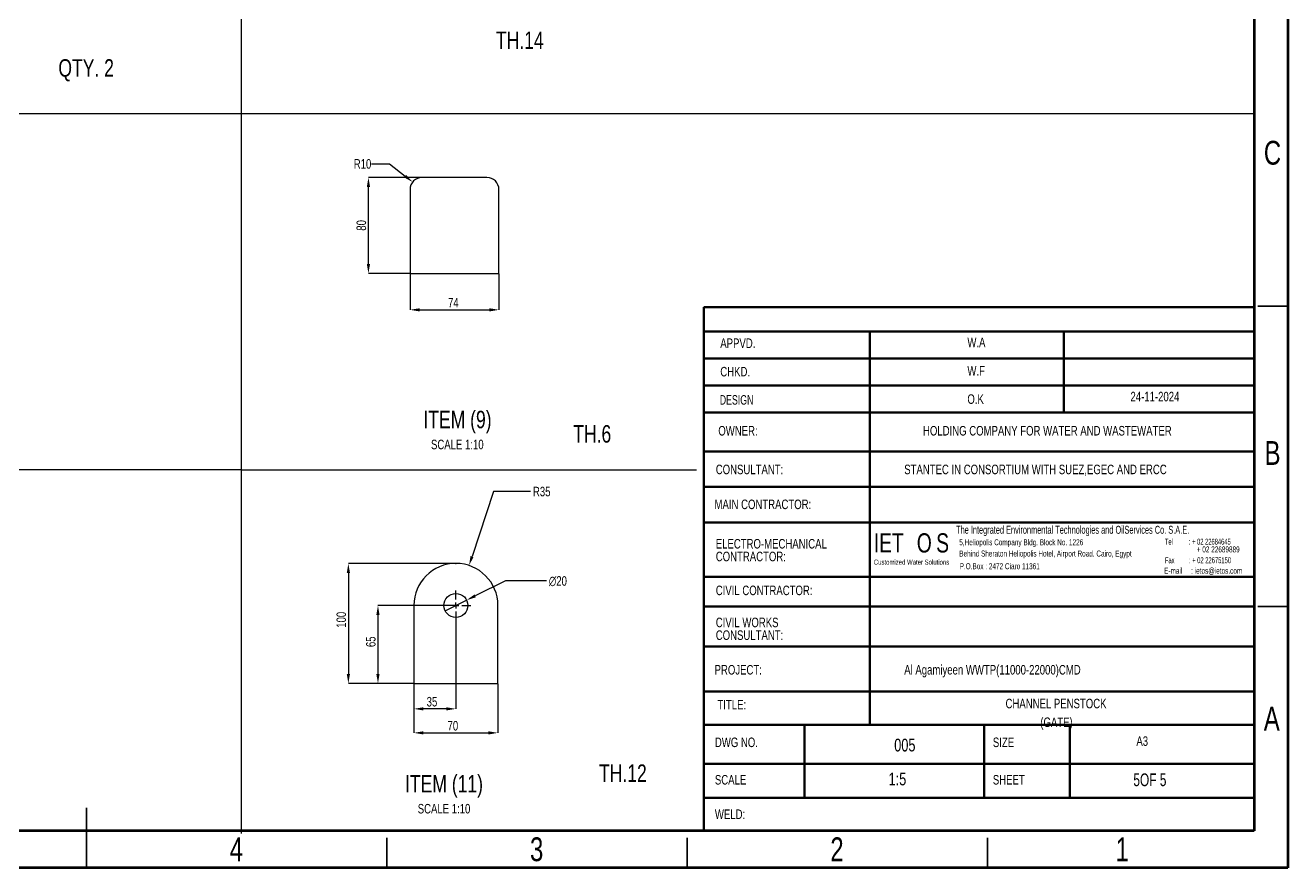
# Model space of a CAD drawing. Header units: millimetres. Extents: x 15 to 1268, y -316 to 292.
# Drawn here: x 633.7 to 843.9, y -316.1 to -175.8 of the extents above; entities that cross this region are included whole.
import ezdxf

# ---------------------------------------------------------------- set-up
doc = ezdxf.new("R2010")
doc.units = ezdxf.units.MM
doc.header["$PDSIZE"] = -1
doc.layers.add('FORMAT', color=7, linetype='Continuous')
doc.styles.add('SLDTEXTSTYLE0', font='TXT', dxfattribs={"width": 0.75})
doc.styles.add('SLDTEXTSTYLE1', font='TXT', dxfattribs={"width": 0.7})
doc.styles.add('SLDTEXTSTYLE2', font='TXT', dxfattribs={"width": 0.687299})
doc.styles.add('SLDTEXTSTYLE3', font='TXT', dxfattribs={"width": 0.638186})
doc.styles.add('SLDTEXTSTYLE4', font='TXT', dxfattribs={"width": 0.574028})
doc.styles.add('SLDTEXTSTYLE5', font='TXT', dxfattribs={"width": 0.57677})
doc.dimstyles.new('SLDDIMSTYLE11', dxfattribs={"dimtxt": 1.5875, "dimasz": 1.5875, "dimexe": 0, "dimexo": 0.0625, "dimgap": 0.396875, "dimtad": 0, "dimtih": 1, "dimtoh": 1, "dimdec": 0, "dimlfac": 5, "dimrnd": 1e-09, "dimzin": 12, "dimdsep": 46, "dimtxsty": 'SLDTEXTSTYLE0', "dimsah": 1, "dimcen": 0, "dimadec": 0, "dimazin": 3, "dimtfac": 1, "dimtdec": 0, "dimtofl": 0, "dimtmove": 0, "dimatfit": 3, "dimfxl": 1, "dimfrac": 2, "dimtolj": 1, "dimtzin": 12, "dimarcsym": 0})
doc.dimstyles.new('SLDDIMSTYLE6', dxfattribs={"dimtxt": 1.5875, "dimasz": 1.5875, "dimexe": 0, "dimexo": 0.0625, "dimgap": 0.396875, "dimtad": 1, "dimdec": 0, "dimlfac": 5, "dimrnd": 1e-09, "dimzin": 12, "dimdsep": 46, "dimtxsty": 'SLDTEXTSTYLE0', "dimsah": 1, "dimcen": 0.09, "dimadec": 0, "dimazin": 3, "dimtfac": 1, "dimtdec": 0, "dimtofl": 0, "dimtmove": 0, "dimatfit": 3, "dimfxl": 1, "dimfrac": 2, "dimtolj": 1, "dimtzin": 12, "dimarcsym": 0})
doc.dimstyles.new('SLDDIMSTYLE7', dxfattribs={"dimtxt": 1.5875, "dimasz": 1.5875, "dimexe": 0, "dimexo": 0.0625, "dimgap": 0.396875, "dimtad": 1, "dimdec": 0, "dimlfac": 5, "dimrnd": 1e-09, "dimzin": 12, "dimdsep": 46, "dimtxsty": 'SLDTEXTSTYLE0', "dimsah": 1, "dimcen": 0.09, "dimadec": 0, "dimazin": 3, "dimtfac": 1, "dimtdec": 0, "dimtmove": 0, "dimatfit": 0, "dimfxl": 1, "dimfrac": 2, "dimtolj": 1, "dimtzin": 12, "dimarcsym": 0})
doc.dimstyles.new('SLDDIMSTYLE8', dxfattribs={"dimtxt": 1.5875, "dimasz": 1.5875, "dimexe": 0, "dimexo": 0.0625, "dimgap": 0.396875, "dimtad": 0, "dimtih": 1, "dimtoh": 1, "dimdec": 0, "dimlfac": 5, "dimrnd": 1e-09, "dimzin": 12, "dimdsep": 46, "dimtxsty": 'SLDTEXTSTYLE0', "dimblk1": 'NONE', "dimsah": 1, "dimcen": 0, "dimadec": 0, "dimazin": 3, "dimtfac": 1, "dimtdec": 0, "dimtmove": 0, "dimatfit": 3, "dimldrblk": 'NONE', "dimfxl": 1, "dimfrac": 2, "dimtolj": 1, "dimtzin": 12, "dimarcsym": 0})

# ---------------------------------------------------------------- blocks, each defined once
blk = doc.blocks.new('SW_NOTE_0_99')
at = {"layer": 'FORMAT', "color": 0, "attachment_point": 2, "style": 'SLDTEXTSTYLE0'}
for s, insert, char_height in [('CHANNEL PENSTOCK', (10.37, 2.05), 1.5875), ('(GATE)', (10.45, -1.07), 1.587)]:
    blk.add_mtext(s, dxfattribs=dict(at, insert=insert, char_height=char_height))
blk = doc.blocks.new('SW_NOTE_0_100')
at = {"layer": 'FORMAT', "color": 0, "attachment_point": 2, "style": 'SLDTEXTSTYLE0'}
for s, insert, char_height in [('ITEM (11)', (8.05, 3.75), 2.91), ('SCALE 1:10', (8.05, -1.07), 1.587)]:
    blk.add_mtext(s, dxfattribs=dict(at, insert=insert, char_height=char_height))
blk = doc.blocks.new('SW_NOTE_0_101')
at = {"color": 0, "linetype": 'Continuous', "lineweight": 0, "char_height": 1.5875, "attachment_point": 1, "style": 'SLDTEXTSTYLE0'}
for s, insert in [('CIVIL WORKS', (0, 2.05)), ('CONSULTANT:', (0, -0.07))]:
    blk.add_mtext(s, dxfattribs=dict(at, insert=insert))
blk = doc.blocks.new('SW_NOTE_0_102')
at = {"color": 0, "linetype": 'Continuous', "lineweight": 0, "char_height": 1.5875, "attachment_point": 1, "style": 'SLDTEXTSTYLE0'}
for s, insert in [('ELECTRO-MECHANICAL', (0, 2.05)), ('CONTRACTOR:', (0, -0.07))]:
    blk.add_mtext(s, dxfattribs=dict(at, insert=insert))
blk = doc.blocks.new('SW_NOTE_0_103')
at = {"layer": 'FORMAT', "color": 0, "char_height": 1, "attachment_point": 1}
for s, insert, style in [('Tel          : + 02 22684645', (0, 1.29), 'SLDTEXTSTYLE4'), ('+ 02 22689889', (5.31, 0), 'SLDTEXTSTYLE3')]:
    blk.add_mtext(s, dxfattribs=dict(at, insert=insert, style=style))
blk = doc.blocks.new('SW_NOTE_0_104')
at = {"layer": 'FORMAT', "color": 0, "char_height": 3.2, "attachment_point": 1, "style": 'SLDTEXTSTYLE0'}
for s, insert in [('IET', (0, 4.13)), ('O', (7.16, 4.13)), ('S', (10.39, 4.13))]:
    blk.add_mtext(s, dxfattribs=dict(at, insert=insert))
blk = doc.blocks.new('*D986')
at = {"layer": 'Defpoints', "color": 0}
for p in [(697.81, -217.18), (712.61, -217.18), (712.61, -223.23)]:
    blk.add_point(p, dxfattribs=at)
at = {"layer": 'FORMAT', "color": 0, "lineweight": -2}
for p, q in [((697.81, -217.24), (697.81, -223.23)), ((712.61, -217.24), (712.61, -223.23)), ((699.4, -223.23), (711.02, -223.23))]:
    blk.add_line(p, q, dxfattribs=at)
at = {"layer": 'FORMAT', "color": 0}
for points in [[(699.4, -222.97), (699.4, -223.5), (697.81, -223.23)], [(711.02, -222.97), (711.02, -223.5), (712.61, -223.23)]]:
    blk.add_solid(points, dxfattribs=at)
at = {"layer": 'FORMAT', "color": 0, "insert": (705.02, -221.25), "char_height": 1.587, "attachment_point": 2, "style": 'SLDTEXTSTYLE0'}
blk.add_mtext('\\A1;74', dxfattribs=at)
blk = doc.blocks.new('*D987')
at = {"layer": 'Defpoints', "color": 0}
for p in [(690.88, -201.18), (699.81, -201.18), (697.81, -217.18)]:
    blk.add_point(p, dxfattribs=at)
at = {"layer": 'FORMAT', "color": 0, "lineweight": -2}
for p, q in [((699.75, -201.18), (690.88, -201.18)), ((690.88, -215.59), (690.88, -202.77)), ((697.75, -217.18), (690.88, -217.18))]:
    blk.add_line(p, q, dxfattribs=at)
at = {"layer": 'FORMAT', "color": 0}
for points in [[(690.62, -202.77), (691.15, -202.77), (690.88, -201.18)], [(690.62, -215.59), (691.15, -215.59), (690.88, -217.18)]]:
    blk.add_solid(points, dxfattribs=at)
at = {"layer": 'FORMAT', "color": 0, "insert": (688.9, -209.17), "char_height": 1.587, "attachment_point": 2, "rotation": 90, "style": 'SLDTEXTSTYLE0'}
blk.add_mtext('\\A1;80', dxfattribs=at)
blk = doc.blocks.new('*D988')
at = {"layer": 'Defpoints', "color": 0}
for p in [(698.24, -201.95), (699.81, -203.18)]:
    blk.add_point(p, dxfattribs=at)
at = {"layer": 'FORMAT', "color": 0, "lineweight": -2}
for p, q in [((691.41, -198.92), (694.38, -198.92)), ((694.38, -198.92), (696.99, -200.97))]:
    blk.add_line(p, q, dxfattribs=at)
at = {"layer": 'FORMAT', "color": 0}
blk.add_solid([(697.15, -200.76), (696.82, -201.17), (698.24, -201.95)], dxfattribs=at)
at = {"layer": 'FORMAT', "color": 0, "insert": (688.44, -198.13), "char_height": 1.587, "attachment_point": 1, "style": 'SLDTEXTSTYLE0'}
blk.add_mtext('\\A1;R10', dxfattribs=at)
blk = doc.blocks.new('SW_NOTE_0_115')
at = {"layer": 'FORMAT', "color": 0, "attachment_point": 2, "style": 'SLDTEXTSTYLE0'}
for s, insert, char_height in [('ITEM (9)', (7, 3.75), 2.91), ('SCALE 1:10', (6.97, -1.07), 1.587)]:
    blk.add_mtext(s, dxfattribs=dict(at, insert=insert, char_height=char_height))
blk = doc.blocks.new('*D971')
at = {"layer": 'Defpoints', "color": 0}
for p in [(705.44, -265.46), (687.54, -285.46), (698.44, -285.46)]:
    blk.add_point(p, dxfattribs=at)
at = {"layer": 'FORMAT', "color": 0, "lineweight": -2}
for p, q in [((705.38, -265.46), (687.54, -265.46)), ((687.54, -267.05), (687.54, -283.88)), ((698.38, -285.46), (687.54, -285.46))]:
    blk.add_line(p, q, dxfattribs=at)
at = {"layer": 'FORMAT', "color": 0}
for points in [[(687.28, -267.05), (687.81, -267.05), (687.54, -265.46)], [(687.28, -283.88), (687.81, -283.88), (687.54, -285.46)]]:
    blk.add_solid(points, dxfattribs=at)
at = {"layer": 'FORMAT', "color": 0, "insert": (685.56, -274.85), "char_height": 1.587, "attachment_point": 2, "rotation": 90, "style": 'SLDTEXTSTYLE0'}
blk.add_mtext('\\A1;100', dxfattribs=at)
blk = doc.blocks.new('*D972')
at = {"layer": 'Defpoints', "color": 0}
for p in [(707.63, -265.82), (705.44, -272.46)]:
    blk.add_point(p, dxfattribs=at)
at = {"layer": 'FORMAT', "color": 0, "lineweight": -2}
for p, q in [((711.69, -253.49), (708.13, -264.31)), ((717.87, -253.49), (711.69, -253.49))]:
    blk.add_line(p, q, dxfattribs=at)
at = {"layer": 'FORMAT', "color": 0}
blk.add_solid([(707.88, -264.23), (708.38, -264.39), (707.63, -265.82)], dxfattribs=at)
at = {"layer": 'FORMAT', "color": 0, "insert": (718.27, -252.7), "char_height": 1.587, "attachment_point": 1, "style": 'SLDTEXTSTYLE0'}
blk.add_mtext('\\A1;R35', dxfattribs=at)
blk = doc.blocks.new('*D973')
at = {"layer": 'Defpoints', "color": 0}
for p in [(698.44, -285.46), (712.44, -285.46), (712.44, -293.68)]:
    blk.add_point(p, dxfattribs=at)
at = {"layer": 'FORMAT', "color": 0, "lineweight": -2}
for p, q in [((698.44, -285.53), (698.44, -293.68)), ((712.44, -285.53), (712.44, -293.68)), ((700.03, -293.68), (710.85, -293.68))]:
    blk.add_line(p, q, dxfattribs=at)
at = {"layer": 'FORMAT', "color": 0}
for points in [[(700.03, -293.42), (700.03, -293.95), (698.44, -293.68)], [(710.85, -293.42), (710.85, -293.95), (712.44, -293.68)]]:
    blk.add_solid(points, dxfattribs=at)
at = {"layer": 'FORMAT', "color": 0, "insert": (704.94, -291.7), "char_height": 1.587, "attachment_point": 2, "style": 'SLDTEXTSTYLE0'}
blk.add_mtext('\\A1;70', dxfattribs=at)
blk = doc.blocks.new('*D974')
at = {"layer": 'Defpoints', "color": 0}
for p in [(705.44, -272.46), (692.47, -285.46), (698.44, -285.46)]:
    blk.add_point(p, dxfattribs=at)
at = {"layer": 'FORMAT', "color": 0, "lineweight": -2}
for p, q in [((705.38, -272.46), (692.47, -272.46)), ((692.47, -274.05), (692.47, -283.88)), ((698.38, -285.46), (692.47, -285.46))]:
    blk.add_line(p, q, dxfattribs=at)
at = {"layer": 'FORMAT', "color": 0}
for points in [[(692.2, -274.05), (692.73, -274.05), (692.47, -272.46)], [(692.2, -283.88), (692.73, -283.88), (692.47, -285.46)]]:
    blk.add_solid(points, dxfattribs=at)
at = {"layer": 'FORMAT', "color": 0, "insert": (690.48, -278.51), "char_height": 1.587, "attachment_point": 2, "rotation": 90, "style": 'SLDTEXTSTYLE0'}
blk.add_mtext('\\A1;65', dxfattribs=at)
blk = doc.blocks.new('*D975')
at = {"layer": 'Defpoints', "color": 0}
for p in [(705.44, -274.96), (698.44, -285.46), (698.44, -289.68)]:
    blk.add_point(p, dxfattribs=at)
at = {"layer": 'FORMAT', "color": 0, "lineweight": -2}
for p, q in [((705.44, -275.03), (705.44, -289.68)), ((698.44, -285.53), (698.44, -289.68)), ((703.85, -289.68), (700.03, -289.68))]:
    blk.add_line(p, q, dxfattribs=at)
at = {"layer": 'FORMAT', "color": 0}
for points in [[(700.03, -289.42), (700.03, -289.95), (698.44, -289.68)], [(703.85, -289.42), (703.85, -289.95), (705.44, -289.68)]]:
    blk.add_solid(points, dxfattribs=at)
at = {"layer": 'FORMAT', "color": 0, "insert": (701.46, -287.7), "char_height": 1.587, "attachment_point": 2, "style": 'SLDTEXTSTYLE0'}
blk.add_mtext('\\A1;35', dxfattribs=at)
blk = doc.blocks.new('*D976')
at = {"layer": 'Defpoints', "color": 0}
for p in [(707.23, -271.58), (703.65, -273.35)]:
    blk.add_point(p, dxfattribs=at)
at = {"layer": 'FORMAT', "color": 0, "lineweight": -2}
for p, q in [((713.68, -268.38), (708.65, -270.87)), ((720.52, -268.38), (713.68, -268.38)), ((703.65, -273.35), (707.23, -271.58))]:
    blk.add_line(p, q, dxfattribs=at)
at = {"layer": 'FORMAT', "color": 0}
blk.add_solid([(708.54, -270.63), (708.77, -271.11), (707.23, -271.58)], dxfattribs=at)
at = {"layer": 'FORMAT', "color": 0, "insert": (720.92, -267.59), "char_height": 1.587, "attachment_point": 1, "style": 'SLDTEXTSTYLE0'}
blk.add_mtext('\\A1;∅20', dxfattribs=at)
blk = doc.blocks.new('_None')
blk = doc.blocks.new('SW_CENTERMARKSYMBOL_262')
at = {"layer": 'FORMAT', "color": 0}
for p, q in [((0, 1), (0, 2.5)), ((-1, 0), (-2.5, 0)), ((0, 0), (-0.5, 0)), ((0, 0), (0, 0.5)), ((0, 0), (0, -0.5)), ((0, 0), (0.5, 0)), ((1, 0), (2.5, 0)), ((0, -1), (0, -2.5))]:
    blk.add_line(p, q, dxfattribs=at)

msp = doc.modelspace()

# ---------------------------------------------------------------- linework, layer by layer
at = {"color": 7, "linetype": 'Continuous', "lineweight": 70}
for p, q in [((843.92922859, -29.14500481), (843.92922859, -316.14500481)), ((838.33170071, -33.0114798), (838.33170071, -310.0114798)), ((838.33170071, -310.0114798), (448.92922859, -310.0114798)), ((843.92922859, -316.14500481), (443.92922859, -316.14500481))]:
    msp.add_line(p, q, dxfattribs=at)
at = {"color": 7, "linetype": 'Continuous', "lineweight": 25}
for p, q in [((710.60977567, -201.1811933), (699.80977567, -201.1811933)), ((697.80977567, -203.1811933), (697.80977567, -217.1811933)), ((712.60977567, -217.1811933), (712.60977567, -203.1811933)), ((697.80977567, -217.1811933), (712.60977567, -217.1811933)), ((698.43952184, -272.4642488), (698.43952184, -285.4642488)), ((712.43952184, -285.4642488), (712.43952184, -272.4642488)), ((698.43952184, -285.4642488), (712.43952184, -285.4642488))]:
    msp.add_line(p, q, dxfattribs=at)
at = {"color": 7, "linetype": 'Continuous', "lineweight": 50}
for p, q in [((838.33170071, -222.76900021), (746.73391322, -222.76900021)), ((746.73391322, -222.76900021), (746.73391322, -235.81961675)), ((838.33170071, -226.81961675), (746.73391322, -226.81961675)), ((774.37684274, -231.31961675), (774.37684274, -226.81961675)), ((806.66813449, -240.31961675), (806.66813449, -226.81961675)), ((838.33170071, -231.31961675), (746.73391322, -231.31961675)), ((774.37684274, -235.81961675), (774.37684274, -231.31961675)), ((746.73391322, -235.81961675), (746.73391322, -310.0114798)), ((838.33170071, -235.81961675), (746.73391322, -235.81961675)), ((774.37684274, -240.31961675), (774.37684274, -235.81961675)), ((838.33170071, -240.31961675), (746.73391322, -240.31961675)), ((774.37684274, -292.31961675), (774.37684274, -240.31961675)), ((838.33170071, -246.81961675), (746.73391322, -246.81961675)), ((838.33170071, -252.69352936), (746.73391322, -252.69352936)), ((838.33170071, -258.63674348), (746.73391322, -258.63674348)), ((838.33170071, -267.71386405), (746.73391322, -267.71386405)), ((838.33170071, -272.64500481), (746.73391322, -272.64500481)), ((838.33170071, -279.31961675), (746.73391322, -279.31961675)), ((838.33170071, -286.77783915), (746.73391322, -286.77783915)), ((746.73391322, -292.31961675), (838.33170071, -292.31961675)), ((763.48647166, -304.5114798), (763.48647166, -292.31961675)), ((793.36906713, -304.5114798), (793.36906713, -292.31961675)), ((807.63953109, -304.5114798), (807.63953109, -292.31961675)), ((746.73391322, -298.84771067), (838.33170071, -298.84771067)), ((746.73391322, -304.5114798), (838.33170071, -304.5114798))]:
    msp.add_line(p, q, dxfattribs=at)
at = {"color": 7, "linetype": 'Continuous', "lineweight": 35}
for p, q in [((838.92922859, -222.64500481), (843.92922859, -222.64500481)), ((838.92922859, -272.64500481), (843.92922859, -272.64500481)), ((643.92922859, -316.14600481), (643.92922859, -306.14400481)), ((643.92922859, -311.14500481), (643.92922859, -316.14500481)), ((693.92922859, -311.14500481), (693.92922859, -316.14500481)), ((743.92922859, -311.14500481), (743.92922859, -316.14500481)), ((793.92922859, -311.14500481), (793.92922859, -316.14500481))]:
    msp.add_line(p, q, dxfattribs=at)
at = {"color": 7, "linetype": 'Continuous', "lineweight": 25}
msp.add_circle((705.43952184, -272.4642488), 2, dxfattribs=at)
for centre, radius, start, end in [((699.80977567, -203.1811933), 2, 90, 180), ((710.60977567, -203.1811933), 2, 0, 90), ((705.43952184, -272.4642488), 7, 0, 180)]:
    msp.add_arc(centre, radius, start, end, dxfattribs=at)
at = {"layer": 'FORMAT'}
for p, q in [((669.68194369, -31.52293166), (669.68194369, -310.46444782)), ((450.06348541, -190.51583657), (669.68194369, -190.51583657)), ((669.68194369, -190.51583657), (838.39468928, -190.51583657)), ((669.68194369, -249.89758679), (448.52417604, -249.89758679)), ((669.68194369, -249.89758679), (651.21413768, -249.89758679)), ((669.68194369, -249.89758679), (745.52502278, -249.89758679))]:
    msp.add_line(p, q, dxfattribs=at)
msp.add_point((705.43952184, -265.4642488), dxfattribs=at)

# ---------------------------------------------------------------- block references
at = {"color": 7, "linetype": 'Continuous', "lineweight": 0}
for name, p in [('SW_NOTE_0_102', (748.70825867, -263.44190934)), ('SW_NOTE_0_101', (748.70825867, -276.54503156))]:
    msp.add_blockref(name, p, dxfattribs=at)
at = {"layer": 'FORMAT'}
for name, p in [('SW_NOTE_0_115', (698.70846959, -243.78990818)), ('SW_NOTE_0_104', (775.01164004, -264.57337586)), ('SW_NOTE_0_103', (823.47150986, -262.62944248)), ('SW_CENTERMARKSYMBOL_262', (705.43952184, -272.4642488)), ('SW_NOTE_0_99', (794.98241611, -290.05253991)), ('SW_NOTE_0_100', (695.41931705, -304.4466876))]:
    msp.add_blockref(name, p, dxfattribs=at)

# ---------------------------------------------------------------- texts
at = {"color": 7, "linetype": 'Continuous', "lineweight": 0}
for s, insert, char_height, attachment_point, style in [('C', (841.38788749, -195.08485072), 3.96875, 2, 'SLDTEXTSTYLE0'), ('APPVD.', (749.46113071, -227.99530613), 1.5875, 1, 'SLDTEXTSTYLE0'), ('W.A', (790.59456769, -227.863434), 1.5875, 1, 'SLDTEXTSTYLE0'), ('CHKD.', (749.46113071, -232.7290095), 1.5875, 1, 'SLDTEXTSTYLE0'), ('W.F', (790.59456769, -232.59713737), 1.5875, 1, 'SLDTEXTSTYLE0'), ('DESIGN', (749.37481061, -237.43081546), 1.5875, 1, 'SLDTEXTSTYLE2'), ('O.K', (790.59456769, -237.29894333), 1.5875, 1, 'SLDTEXTSTYLE0'), ('OWNER:', (749.12948278, -242.57168813), 1.5875, 1, 'SLDTEXTSTYLE0'), ('B', (841.39983042, -245.08485072), 3.96875, 2, 'SLDTEXTSTYLE0'), ('CONSULTANT:', (748.70825867, -249.01418331), 1.5875, 1, 'SLDTEXTSTYLE0'), ('MAIN CONTRACTOR:', (748.5002664, -254.83022124), 1.5875, 1, 'SLDTEXTSTYLE0'), ('Customized Water Solutions', (775.02302918, -264.82243319), 0.85, 1, 'SLDTEXTSTYLE1'), ('CIVIL CONTRACTOR:', (748.70825867, -269.15713379), 1.5875, 1, 'SLDTEXTSTYLE0'), ('PROJECT:', (748.51248902, -282.37922743), 1.5875, 1, 'SLDTEXTSTYLE0'), ('TITLE:', (748.97819961, -288.19477344), 1.5875, 1, 'SLDTEXTSTYLE0'), ('A', (841.26891674, -289.33485072), 3.96875, 2, 'SLDTEXTSTYLE0'), ('A3', (818.7314424, -294.25703363), 1.5875, 1, 'SLDTEXTSTYLE0'), ('DWG NO.', (748.56071669, -294.46144871), 1.5875, 1, 'SLDTEXTSTYLE0'), ('SIZE', (794.83650234, -294.46144871), 1.5875, 1, 'SLDTEXTSTYLE0'), ('SCALE', (748.56071669, -300.69779803), 1.5875, 1, 'SLDTEXTSTYLE0'), ('SHEET', (794.83650234, -300.69779803), 1.5875, 1, 'SLDTEXTSTYLE0'), ('WELD:', (748.56071669, -306.43755538), 1.5875, 1, 'SLDTEXTSTYLE0'), ('3', (718.88926554, -311.08485072), 3.96875, 2, 'SLDTEXTSTYLE0'), ('2', (768.88926554, -311.08485072), 3.96875, 2, 'SLDTEXTSTYLE0'), ('4', (668.88926554, -311.08485072), 3.96875, 2, 'SLDTEXTSTYLE0'), ('1', (816.38926554, -311.08485072), 3.96875, 2, 'SLDTEXTSTYLE0')]:
    msp.add_mtext(s, dxfattribs=dict(at, insert=insert, char_height=char_height, attachment_point=attachment_point, style=style))
at = {"layer": 'FORMAT', "attachment_point": 1}
for s, insert, char_height, style in [('TH.14', (712.1097765, -176.88047714), 2.910416667, 'SLDTEXTSTYLE0'), ('QTY. 2', (639.26530674, -181.49118254), 2.910416667, 'SLDTEXTSTYLE0'), ('24-11-2024', (817.74483935, -236.88223437), 1.5875, 'SLDTEXTSTYLE0'), ('TH.6', (724.97831073, -242.43334923), 2.910416667, 'SLDTEXTSTYLE0'), ('HOLDING COMPANY FOR WATER AND WASTEWATER', (783.20925608, -242.57168813), 1.5875, 'SLDTEXTSTYLE0'), ('STANTEC IN CONSORTIUM WITH SUEZ,EGEC AND ERCC', (780.08011269, -249.01418331), 1.5875, 'SLDTEXTSTYLE0'), ('The Integrated Environmental Technologies and OilServices Co. S.A.E.', (788.71249788, -259.19841623), 1.3229166667, 'SLDTEXTSTYLE3'), ('5,Heliopolis Company Bldg. Block No. 1226', (789.24545395, -261.43726282), 1, 'SLDTEXTSTYLE3'), ('Behind Sheraton Heliopolis Hotel, Airport Road. Cairo, Egypt', (789.24545395, -263.31543963), 1, 'SLDTEXTSTYLE3'), ('Fax         : + 02 22675150', (823.47150986, -264.42502487), 1, 'SLDTEXTSTYLE5'), ('P.O.Box : 2472 Ciaro 11361', (789.30937424, -265.42792346), 1, 'SLDTEXTSTYLE3'), ('E-mail     : ietos@ietos.com', (823.34913964, -266.18464832), 1, 'SLDTEXTSTYLE3'), ('Al Agamiyeen WWTP(11000-22000)CMD', (780.08011269, -282.37922743), 1.5875, 'SLDTEXTSTYLE0'), ('005', (778.41252302, -294.65672397), 2.116666667, 'SLDTEXTSTYLE0'), ('TH.12', (729.26893121, -298.9408909), 2.910416667, 'SLDTEXTSTYLE0'), ('1:5', (777.47103487, -300.30565283), 2.116666667, 'SLDTEXTSTYLE0'), ('5OF 5', (818.22402168, -300.44015114), 2.116666667, 'SLDTEXTSTYLE1')]:
    msp.add_mtext(s, dxfattribs=dict(at, insert=insert, char_height=char_height, style=style))

# ---------------------------------------------------------------- dimensions: what is measured, and where the dimension line sits
at = {"layer": 'FORMAT'}
for center, mpoint, picture, middle in [((699.80977567, -203.1811933), (698.23628053, -201.94664357), '*D988', (689.72527667, -198.91950311)), ((705.43952184, -272.4642488), (707.6309089, -265.81610449), '*D972', (719.85823729, -253.49299004))]:
    dim = msp.add_radius_dim(center=center, mpoint=mpoint, dimstyle='SLDDIMSTYLE11', dxfattribs=at)
    dim.commit()
    dim.dimension.update_dxf_attribs({"geometry": picture, "text_midpoint": middle, "dimtype": 164})
for base, p1, p2, picture, middle in [((690.88322095, -201.1811933), (697.80977567, -217.1811933), (699.80977567, -201.1811933), '*D987', (690.88322095, -209.16703468)), ((687.54242058, -285.4642488), (705.43952184, -265.4642488), (698.43952184, -285.4642488), '*D971', (687.54242058, -274.84832756)), ((692.46658406, -285.4642488), (705.43952184, -272.4642488), (698.43952184, -285.4642488), '*D974', (692.46658406, -278.50988502))]:
    dim = msp.add_linear_dim(base=base, p1=p1, p2=p2, angle=90, dimstyle='SLDDIMSTYLE6', dxfattribs=at)
    dim.commit()
    dim.dimension.update_dxf_attribs({"geometry": picture, "text_midpoint": middle, "dimtype": 160})
for base, p1, p2, dimstyle, picture, middle in [((712.60977567, -223.23297039), (697.80977567, -217.1811933), (712.60977567, -217.1811933), 'SLDDIMSTYLE6', '*D986', (705.01738051, -223.23297039)), ((698.43952184, -289.6831997), (705.43952184, -274.9642488), (698.43952184, -285.4642488), 'SLDDIMSTYLE7', '*D975', (701.46455182, -289.6831997)), ((712.43952184, -293.68346109), (698.43952184, -285.4642488), (712.43952184, -285.4642488), 'SLDDIMSTYLE6', '*D973', (704.9440798, -293.68346109))]:
    dim = msp.add_linear_dim(base=base, p1=p1, p2=p2, dimstyle=dimstyle, dxfattribs=at)
    dim.commit()
    dim.dimension.update_dxf_attribs({"geometry": picture, "text_midpoint": middle, "dimtype": 160})
dim = msp.add_diameter_dim_2p(p1=(703.64739715, -273.35210526), p2=(707.23164653, -271.57639234), dimstyle='SLDDIMSTYLE8', dxfattribs=at)
dim.commit()
dim.dimension.update_dxf_attribs({"geometry": '*D976', "text_midpoint": (722.4058836, -268.37937561), "dimtype": 163})

doc.saveas('drawing.dxf')
